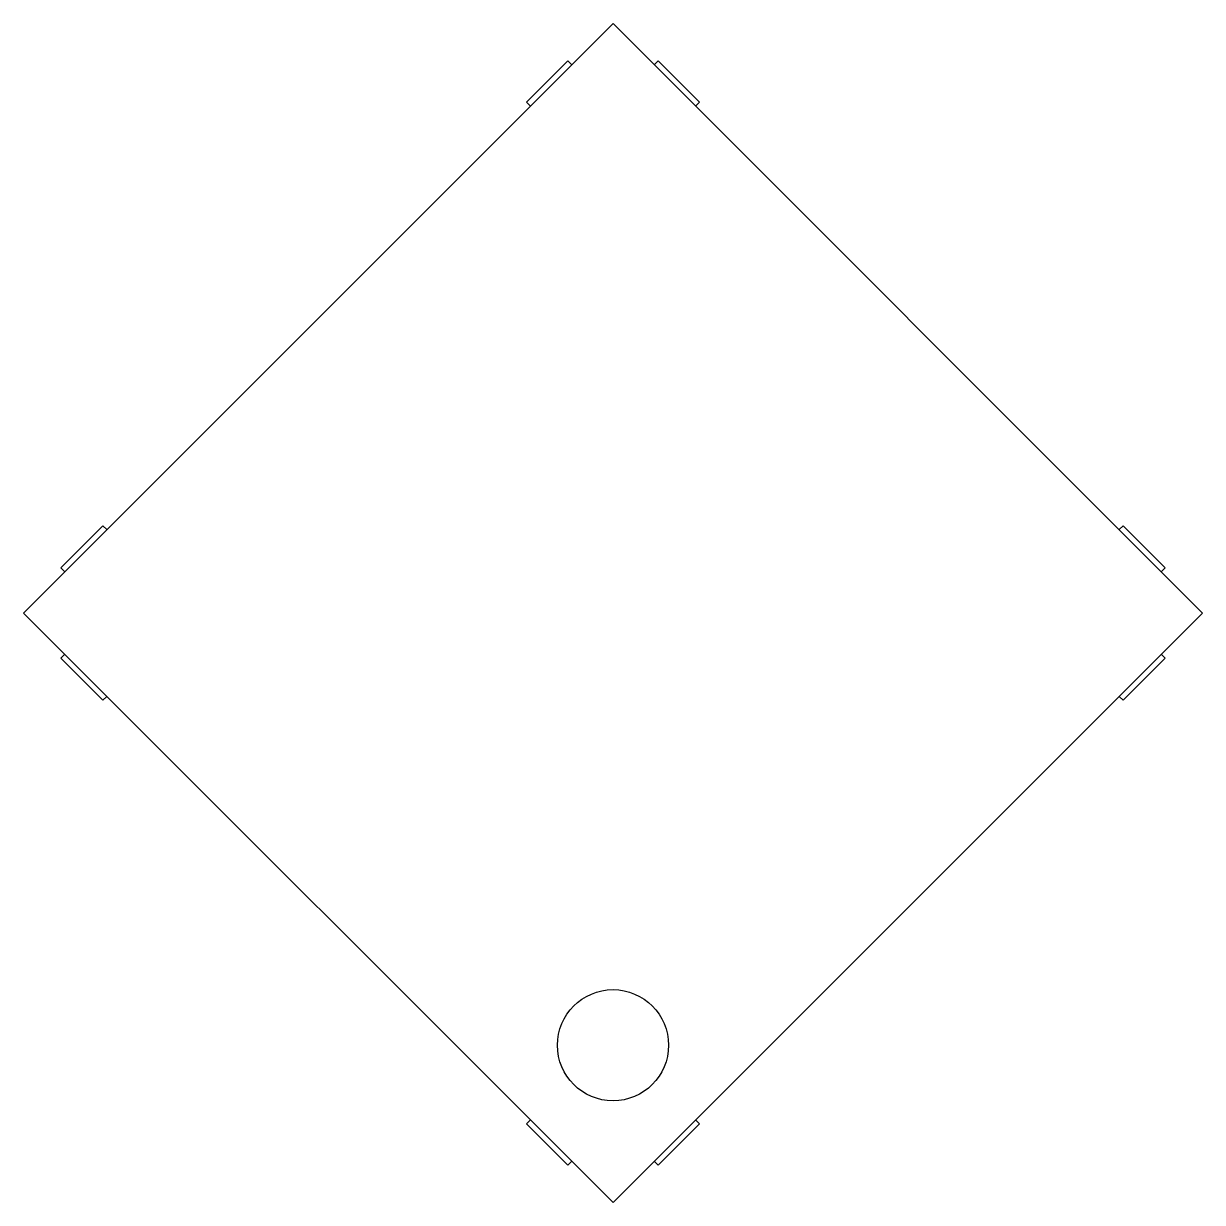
# Model space of a CAD drawing. Header units: millimetres. Extents: x -2.12 to 2.12, y -2.12 to 2.12.
import ezdxf

# ---------------------------------------------------------------- set-up
doc = ezdxf.new("R2010")
doc.units = ezdxf.units.MM

msp = doc.modelspace()

# ---------------------------------------------------------------- linework, layer by layer
at = {"color": 7, "linetype": 'Continuous', "lineweight": 25}
for p, q in [((0, 2.1213), (-2.1213, 0)), ((2.1213, 0), (0, 2.1213)), ((-0.3111, 1.8385), (-0.1626, 1.987)), ((-0.1626, 1.987), (-0.1485, 1.9728)), ((0.1626, 1.987), (0.1485, 1.9728)), ((0.1626, 1.987), (0.3111, 1.8385)), ((-0.3111, 1.8385), (-0.297, 1.8243)), ((0.3111, 1.8385), (0.297, 1.8243)), ((-1.987, 0.1626), (-1.8355, 0.3141)), ((-1.8355, 0.3141), (-1.8213, 0.3)), ((1.8355, 0.3141), (1.8213, 0.3)), ((1.8355, 0.3141), (1.987, 0.1626)), ((-1.987, 0.1626), (-1.9728, 0.1485)), ((1.987, 0.1626), (1.9728, 0.1485)), ((-2.1213, 0), (0, -2.1213)), ((0, -2.1213), (2.1213, 0)), ((-1.987, -0.1626), (-1.9728, -0.1485)), ((-1.8355, -0.3141), (-1.987, -0.1626)), ((1.987, -0.1626), (1.8355, -0.3141)), ((1.987, -0.1626), (1.9728, -0.1485)), ((-1.8355, -0.3141), (-1.8213, -0.3)), ((1.8355, -0.3141), (1.8213, -0.3)), ((-0.3111, -1.8385), (-0.297, -1.8243)), ((-0.1626, -1.987), (-0.3111, -1.8385)), ((0.3111, -1.8385), (0.1626, -1.987)), ((0.3111, -1.8385), (0.297, -1.8243)), ((-0.1626, -1.987), (-0.1485, -1.9728)), ((0.1626, -1.987), (0.1485, -1.9728))]:
    msp.add_line(p, q, dxfattribs=at)
msp.add_circle((0, -1.5556), 0.2, dxfattribs=at)

doc.saveas('drawing.dxf')
